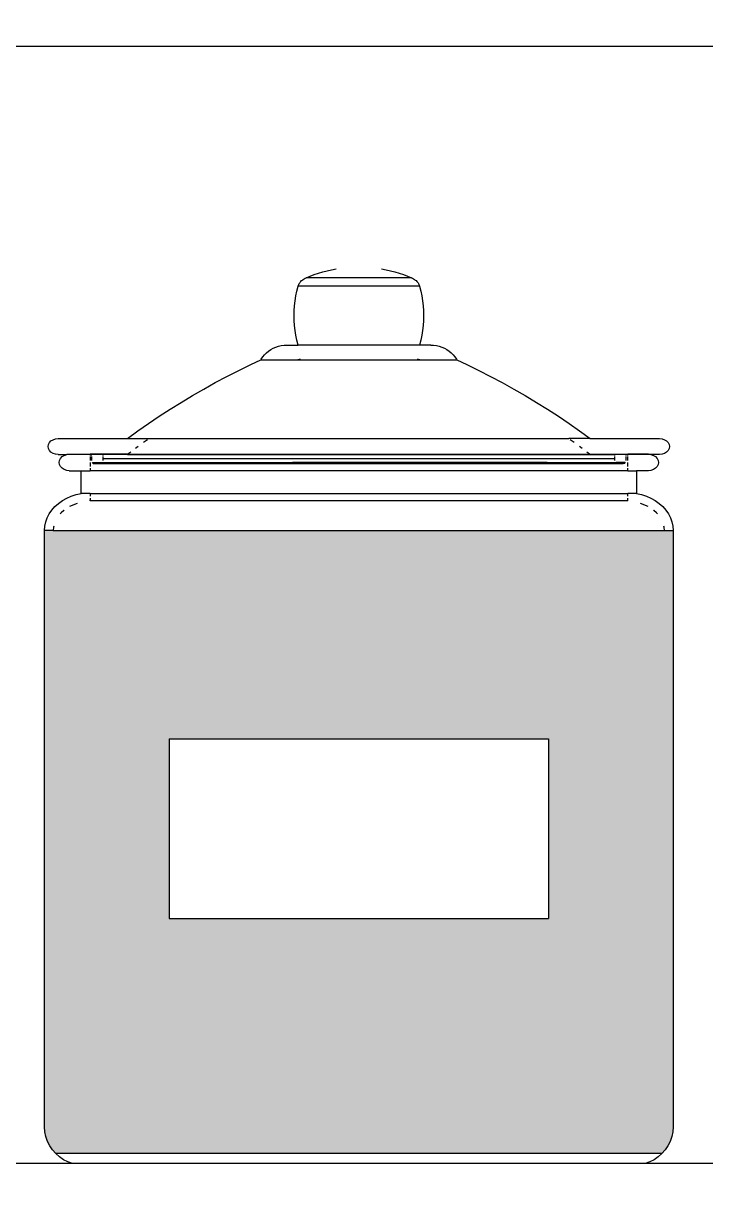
# Model space of a CAD drawing. Header units: millimetres. Extents: x 857 to 2168, y 576 to 1198.
# Drawn here: x 1511.67 to 1518.27, y 816.08 to 827.35 of the extents above; entities that cross this region are included whole.
import ezdxf

# ---------------------------------------------------------------- set-up
doc = ezdxf.new("R2010")
doc.units = ezdxf.units.MM
doc.layers.add('WAL', color=7, linetype='Continuous', lineweight=30)

msp = doc.modelspace()

# ---------------------------------------------------------------- hatches: boundary and pattern name
at = {"lineweight": -2, "true_color": 0xfac7ad}
h = msp.add_hatch(color=31, dxfattribs=at)
h.dxf.hatch_style = 1
h.paths.add_polyline_path([(1502.977, 833.707), (1502.893, 833.707), (1496.981, 833.707), (1496.896, 833.707), (1496.896, 827.935), (1496.899, 827.887), (1496.908, 827.84), (1496.924, 827.795), (1496.945, 827.752), (1496.972, 827.712), (1497.003, 827.676), (1497.039, 827.645), (1497.079, 827.618), (1497.122, 827.597), (1497.134, 827.593), (1502.74, 827.593), (1502.752, 827.597), (1502.794, 827.618), (1502.834, 827.645), (1502.87, 827.676), (1502.902, 827.712), (1502.928, 827.752), (1502.95, 827.795), (1502.965, 827.84), (1502.974, 827.887), (1502.977, 827.935)])
h.paths.add_polyline_path([(1501.772, 829.952), (1498.101, 829.952), (1498.101, 831.69), (1501.772, 831.69)], flags=16)
h.paths.add_polyline_path([(1509.928, 833.707), (1509.843, 833.707), (1503.931, 833.707), (1503.846, 833.707), (1503.846, 827.935), (1503.849, 827.887), (1503.859, 827.84), (1503.874, 827.795), (1503.895, 827.752), (1503.922, 827.712), (1503.953, 827.676), (1503.989, 827.645), (1504.029, 827.618), (1504.072, 827.597), (1504.084, 827.593), (1509.69, 827.593), (1509.702, 827.597), (1509.745, 827.618), (1509.784, 827.645), (1509.82, 827.676), (1509.852, 827.712), (1509.879, 827.752), (1509.9, 827.795), (1509.915, 827.84), (1509.924, 827.887), (1509.928, 827.935)])
h.paths.add_polyline_path([(1505.052, 829.952), (1505.052, 831.69), (1508.722, 831.69), (1508.722, 829.952)], flags=16)
h.paths.add_polyline_path([(1516.687, 827.795), (1516.702, 827.84), (1516.712, 827.887), (1516.715, 827.935), (1516.715, 832.187), (1510.634, 832.187), (1510.634, 827.935), (1510.637, 827.887), (1510.646, 827.84), (1510.661, 827.795), (1510.683, 827.752), (1510.709, 827.712), (1510.741, 827.676), (1510.777, 827.645), (1510.816, 827.618), (1510.859, 827.597), (1510.871, 827.593), (1516.477, 827.593), (1516.489, 827.597), (1516.532, 827.618), (1516.572, 827.645), (1516.608, 827.676), (1516.639, 827.712), (1516.666, 827.752)])
h.paths.add_polyline_path([(1511.839, 829.192), (1511.839, 830.93), (1515.509, 830.93), (1515.509, 829.192)], flags=16)
h.paths.add_polyline_path([(1523.665, 832.187), (1517.584, 832.187), (1517.584, 827.935), (1517.587, 827.887), (1517.596, 827.84), (1517.612, 827.795), (1517.633, 827.752), (1517.659, 827.712), (1517.691, 827.676), (1517.727, 827.645), (1517.767, 827.618), (1517.81, 827.597), (1517.822, 827.593), (1523.427, 827.593), (1523.439, 827.597), (1523.482, 827.618), (1523.522, 827.645), (1523.558, 827.676), (1523.59, 827.712), (1523.616, 827.752), (1523.637, 827.795), (1523.653, 827.84), (1523.662, 827.887), (1523.665, 827.935)])
h.paths.add_polyline_path([(1518.789, 829.192), (1518.789, 830.93), (1522.46, 830.93), (1522.46, 829.192)], flags=16)
h.paths.add_polyline_path([(1504.216, 820.919), (1498.134, 820.919), (1498.134, 816.667), (1498.137, 816.619), (1498.147, 816.573), (1498.162, 816.527), (1498.183, 816.484), (1498.21, 816.444), (1498.241, 816.409), (1504.108, 816.409), (1504.14, 816.444), (1504.167, 816.484), (1504.188, 816.527), (1504.203, 816.573), (1504.212, 816.619), (1504.216, 816.667)])
h.paths.add_polyline_path([(1503.01, 817.924), (1499.34, 817.924), (1499.34, 819.662), (1503.01, 819.662)], flags=16)
h.paths.add_polyline_path([(1524.903, 822.439), (1524.819, 822.439), (1518.906, 822.439), (1518.822, 822.439), (1518.822, 816.667), (1518.825, 816.619), (1518.834, 816.573), (1518.85, 816.527), (1518.871, 816.484), (1518.897, 816.444), (1518.929, 816.409), (1524.796, 816.409), (1524.828, 816.444), (1524.854, 816.484), (1524.875, 816.527), (1524.891, 816.573), (1524.9, 816.619), (1524.903, 816.667)])
h.paths.add_polyline_path([(1523.698, 820.422), (1523.698, 818.684), (1520.027, 818.684), (1520.027, 820.422)], flags=16)
h.paths.add_polyline_path([(1511.166, 820.919), (1505.084, 820.919), (1505.084, 816.667), (1505.087, 816.619), (1505.097, 816.573), (1505.112, 816.527), (1505.133, 816.484), (1505.16, 816.444), (1505.192, 816.409), (1511.059, 816.409), (1511.09, 816.444), (1511.117, 816.484), (1511.138, 816.527), (1511.153, 816.573), (1511.163, 816.619), (1511.166, 816.667)])
h.paths.add_polyline_path([(1506.29, 817.924), (1506.29, 819.662), (1509.96, 819.662), (1509.96, 817.924)], flags=16)
h.paths.add_polyline_path([(1517.953, 822.439), (1517.869, 822.439), (1511.956, 822.439), (1511.872, 822.439), (1511.872, 816.667), (1511.875, 816.619), (1511.884, 816.573), (1511.9, 816.527), (1511.921, 816.484), (1511.947, 816.444), (1511.979, 816.409), (1517.846, 816.409), (1517.878, 816.444), (1517.904, 816.484), (1517.925, 816.527), (1517.941, 816.573), (1517.95, 816.619), (1517.953, 816.667)])
h.paths.add_polyline_path([(1513.077, 818.684), (1513.077, 820.422), (1516.748, 820.422), (1516.748, 818.684)], flags=16)
h.paths.add_polyline_path([(1502.654, 811.183), (1502.57, 811.183), (1496.658, 811.183), (1496.573, 811.183), (1496.573, 805.411), (1496.576, 805.363), (1496.585, 805.316), (1496.601, 805.271), (1496.622, 805.228), (1496.649, 805.188), (1496.68, 805.152), (1496.716, 805.12), (1496.756, 805.094), (1496.799, 805.073), (1496.844, 805.057), (1496.891, 805.048), (1496.939, 805.045), (1497.304, 805.045), (1501.923, 805.045), (1502.289, 805.045), (1502.336, 805.048), (1502.383, 805.057), (1502.429, 805.073), (1502.472, 805.094), (1502.511, 805.12), (1502.547, 805.152), (1502.579, 805.188), (1502.605, 805.228), (1502.627, 805.271), (1502.642, 805.316), (1502.651, 805.363), (1502.654, 805.411)])
h.paths.add_polyline_path([(1497.779, 807.428), (1497.779, 809.165), (1501.449, 809.165), (1501.449, 807.428)], flags=16)
h.paths.add_polyline_path([(1509.605, 811.183), (1509.52, 811.183), (1503.608, 811.183), (1503.523, 811.183), (1503.523, 805.411), (1503.526, 805.363), (1503.536, 805.316), (1503.551, 805.271), (1503.572, 805.228), (1503.599, 805.188), (1503.63, 805.152), (1503.666, 805.12), (1503.706, 805.094), (1503.749, 805.073), (1503.794, 805.057), (1503.841, 805.048), (1503.889, 805.045), (1504.254, 805.045), (1508.874, 805.045), (1509.239, 805.045), (1509.287, 805.048), (1509.334, 805.057), (1509.379, 805.073), (1509.422, 805.094), (1509.462, 805.12), (1509.498, 805.152), (1509.529, 805.188), (1509.556, 805.228), (1509.577, 805.271), (1509.592, 805.316), (1509.602, 805.363), (1509.605, 805.411)])
h.paths.add_polyline_path([(1504.729, 807.428), (1504.729, 809.165), (1508.399, 809.165), (1508.399, 807.428)], flags=16)
h.paths.add_polyline_path([(1516.392, 809.662), (1510.311, 809.662), (1510.311, 805.411), (1510.314, 805.363), (1510.323, 805.316), (1510.338, 805.271), (1510.36, 805.228), (1510.386, 805.188), (1510.418, 805.152), (1510.454, 805.12), (1510.493, 805.094), (1510.536, 805.073), (1510.582, 805.057), (1510.629, 805.048), (1510.676, 805.045), (1511.042, 805.045), (1515.661, 805.045), (1516.026, 805.045), (1516.074, 805.048), (1516.121, 805.057), (1516.166, 805.073), (1516.209, 805.094), (1516.249, 805.12), (1516.285, 805.152), (1516.316, 805.188), (1516.343, 805.228), (1516.364, 805.271), (1516.38, 805.316), (1516.389, 805.363), (1516.392, 805.411)])
h.paths.add_polyline_path([(1511.516, 806.668), (1511.516, 808.405), (1515.187, 808.405), (1515.187, 806.668)], flags=16)
h.paths.add_polyline_path([(1523.293, 805.228), (1523.314, 805.271), (1523.33, 805.316), (1523.339, 805.363), (1523.342, 805.411), (1523.342, 809.662), (1517.261, 809.662), (1517.261, 805.411), (1517.264, 805.363), (1517.273, 805.316), (1517.289, 805.271), (1517.31, 805.228), (1517.336, 805.188), (1517.368, 805.152), (1517.404, 805.12), (1517.444, 805.094), (1517.487, 805.073), (1517.532, 805.057), (1517.579, 805.048), (1517.627, 805.045), (1517.992, 805.045), (1522.611, 805.045), (1522.976, 805.045), (1523.024, 805.048), (1523.071, 805.057), (1523.116, 805.073), (1523.159, 805.094), (1523.199, 805.12), (1523.235, 805.152), (1523.267, 805.188)])
h.paths.add_polyline_path([(1518.466, 806.668), (1518.466, 808.405), (1522.137, 808.405), (1522.137, 806.668)], flags=16)
h.paths.add_polyline_path([(1502.685, 798.37), (1496.604, 798.37), (1496.604, 794.118), (1496.607, 794.071), (1496.616, 794.024), (1496.631, 793.978), (1496.653, 793.935), (1496.679, 793.896), (1496.711, 793.86), (1502.578, 793.86), (1502.609, 793.896), (1502.636, 793.935), (1502.657, 793.978), (1502.672, 794.024), (1502.682, 794.071), (1502.685, 794.118)])
h.paths.add_polyline_path([(1497.809, 795.375), (1497.809, 797.113), (1501.479, 797.113), (1501.479, 795.375)], flags=16)
h.paths.add_polyline_path([(1509.635, 798.37), (1503.554, 798.37), (1503.554, 794.118), (1503.557, 794.071), (1503.566, 794.024), (1503.582, 793.978), (1503.603, 793.935), (1503.629, 793.896), (1503.661, 793.86), (1509.528, 793.86), (1509.56, 793.896), (1509.586, 793.935), (1509.607, 793.978), (1509.623, 794.024), (1509.632, 794.071), (1509.635, 794.118)])
h.paths.add_polyline_path([(1504.759, 795.375), (1504.759, 797.113), (1508.43, 797.113), (1508.43, 795.375)], flags=16)
h.paths.add_polyline_path([(1516.422, 799.89), (1516.338, 799.89), (1510.426, 799.89), (1510.341, 799.89), (1510.341, 794.118), (1510.344, 794.071), (1510.354, 794.024), (1510.369, 793.978), (1510.39, 793.935), (1510.417, 793.896), (1510.448, 793.86), (1516.315, 793.86), (1516.347, 793.896), (1516.373, 793.935), (1516.395, 793.978), (1516.41, 794.024), (1516.419, 794.071), (1516.422, 794.118)])
h.paths.add_polyline_path([(1511.547, 796.136), (1511.547, 797.873), (1515.217, 797.873), (1515.217, 796.136)], flags=16)
h.paths.add_polyline_path([(1523.373, 799.89), (1523.288, 799.89), (1517.376, 799.89), (1517.291, 799.89), (1517.291, 794.118), (1517.294, 794.071), (1517.304, 794.024), (1517.319, 793.978), (1517.34, 793.935), (1517.367, 793.896), (1517.398, 793.86), (1523.266, 793.86), (1523.297, 793.896), (1523.324, 793.935), (1523.345, 793.978), (1523.36, 794.024), (1523.37, 794.071), (1523.373, 794.118)])
h.paths.add_polyline_path([(1522.167, 796.136), (1518.497, 796.136), (1518.497, 797.873), (1522.167, 797.873)], flags=16)
at = {"layer": 'WAL', "lineweight": -2, "true_color": 0xd56c9f}
h = msp.add_hatch(dxfattribs=at)
h.set_pattern_fill('GOST_GROUND', color=233, scale=0.75)
h.set_pattern_definition([(45, (-730.247, 1925.7245), (10.606602, 0), [15]), (45, (-727.997, 1925.7245), (10.606602, 0), [15]), (45, (-725.747, 1925.7245), (10.606602, 0), [15])])
h.paths.add_polyline_path([(1533.814, 870.639), (1490.869, 870.639), (1490.869, 841.222), (1529.406, 841.222, 0.496712), (1529.406, 840.282), (1490.869, 840.282), (1490.869, 838.402), (1529.406, 838.402), (1529.406, 793.756), (1490.869, 793.756), (1490.869, 791.876), (1529.428, 791.876, 0.569305), (1529.428, 790.936), (1490.869, 790.936), (1490.869, 762.34), (1533.814, 762.34), (1533.814, 789.996)])

# ---------------------------------------------------------------- linework, layer by layer
at = {"layer": 'WAL', "lineweight": -2}
for p, q in [((1529.406, 827.123), (1490.869, 827.123)), ((1514.374, 824.868), (1514.383, 824.874)), ((1514.374, 824.868), (1514.383, 824.874)), ((1514.383, 824.874), (1514.392, 824.879)), ((1514.383, 824.874), (1514.392, 824.879)), ((1514.392, 824.879), (1514.402, 824.883)), ((1514.392, 824.879), (1514.402, 824.883)), ((1514.402, 824.883), (1514.441, 824.899)), ((1514.402, 824.883), (1514.441, 824.899)), ((1515.423, 824.883), (1514.402, 824.883)), ((1515.423, 824.883), (1514.402, 824.883)), ((1514.441, 824.899), (1514.481, 824.914)), ((1514.441, 824.899), (1514.481, 824.914)), ((1514.481, 824.914), (1514.522, 824.928)), ((1514.481, 824.914), (1514.522, 824.928)), ((1514.522, 824.928), (1514.564, 824.941)), ((1514.522, 824.928), (1514.564, 824.941)), ((1514.564, 824.941), (1514.606, 824.952)), ((1514.564, 824.941), (1514.606, 824.952)), ((1514.606, 824.952), (1514.649, 824.961)), ((1514.606, 824.952), (1514.649, 824.961)), ((1514.649, 824.961), (1514.692, 824.969)), ((1514.649, 824.961), (1514.692, 824.969)), ((1515.133, 824.969), (1515.176, 824.961)), ((1515.133, 824.969), (1515.176, 824.961)), ((1515.176, 824.961), (1515.219, 824.952)), ((1515.176, 824.961), (1515.219, 824.952)), ((1515.219, 824.952), (1515.261, 824.941)), ((1515.219, 824.952), (1515.261, 824.941)), ((1515.261, 824.941), (1515.303, 824.928)), ((1515.261, 824.941), (1515.303, 824.928)), ((1515.303, 824.928), (1515.344, 824.914)), ((1515.303, 824.928), (1515.344, 824.914)), ((1515.344, 824.914), (1515.384, 824.899)), ((1515.344, 824.914), (1515.384, 824.899)), ((1515.384, 824.899), (1515.423, 824.883)), ((1515.384, 824.899), (1515.423, 824.883)), ((1515.423, 824.883), (1515.433, 824.879)), ((1515.423, 824.883), (1515.433, 824.879)), ((1515.433, 824.879), (1515.442, 824.874)), ((1515.433, 824.879), (1515.442, 824.874)), ((1515.442, 824.874), (1515.45, 824.868)), ((1515.442, 824.874), (1515.45, 824.868)), ((1514.313, 824.755), (1514.325, 824.802)), ((1514.313, 824.755), (1514.325, 824.802)), ((1514.325, 824.802), (1514.327, 824.811)), ((1514.325, 824.802), (1514.327, 824.811)), ((1515.5, 824.802), (1514.325, 824.802)), ((1515.5, 824.802), (1514.325, 824.802)), ((1514.327, 824.811), (1514.331, 824.819)), ((1514.327, 824.811), (1514.331, 824.819)), ((1514.331, 824.819), (1514.335, 824.827)), ((1514.331, 824.819), (1514.335, 824.827)), ((1514.335, 824.827), (1514.34, 824.835)), ((1514.335, 824.827), (1514.34, 824.835)), ((1514.34, 824.835), (1514.346, 824.842)), ((1514.34, 824.835), (1514.346, 824.842)), ((1514.346, 824.842), (1514.352, 824.849)), ((1514.346, 824.842), (1514.352, 824.849)), ((1514.352, 824.849), (1514.359, 824.856)), ((1514.352, 824.849), (1514.359, 824.856)), ((1514.359, 824.856), (1514.366, 824.862)), ((1514.359, 824.856), (1514.366, 824.862)), ((1514.366, 824.862), (1514.374, 824.868)), ((1514.366, 824.862), (1514.374, 824.868)), ((1515.45, 824.868), (1515.458, 824.862)), ((1515.45, 824.868), (1515.458, 824.862)), ((1515.458, 824.862), (1515.466, 824.856)), ((1515.458, 824.862), (1515.466, 824.856)), ((1515.466, 824.856), (1515.473, 824.849)), ((1515.466, 824.856), (1515.473, 824.849)), ((1515.473, 824.849), (1515.479, 824.842)), ((1515.473, 824.849), (1515.479, 824.842)), ((1515.479, 824.842), (1515.485, 824.835)), ((1515.479, 824.842), (1515.485, 824.835)), ((1515.485, 824.835), (1515.49, 824.827)), ((1515.485, 824.835), (1515.49, 824.827)), ((1515.49, 824.827), (1515.494, 824.819)), ((1515.49, 824.827), (1515.494, 824.819)), ((1515.494, 824.819), (1515.497, 824.811)), ((1515.494, 824.819), (1515.497, 824.811)), ((1515.497, 824.811), (1515.5, 824.802)), ((1515.497, 824.811), (1515.5, 824.802)), ((1515.5, 824.802), (1515.512, 824.755)), ((1515.5, 824.802), (1515.512, 824.755)), ((1514.29, 824.613), (1514.296, 824.661)), ((1514.29, 824.613), (1514.296, 824.661)), ((1514.296, 824.661), (1514.303, 824.708)), ((1514.296, 824.661), (1514.303, 824.708)), ((1514.303, 824.708), (1514.313, 824.755)), ((1514.303, 824.708), (1514.313, 824.755)), ((1515.512, 824.755), (1515.521, 824.708)), ((1515.512, 824.755), (1515.521, 824.708)), ((1515.521, 824.708), (1515.529, 824.661)), ((1515.521, 824.708), (1515.529, 824.661)), ((1515.529, 824.661), (1515.534, 824.613)), ((1515.529, 824.661), (1515.534, 824.613)), ((1514.286, 824.517), (1514.287, 824.565)), ((1514.286, 824.517), (1514.287, 824.565)), ((1514.287, 824.565), (1514.29, 824.613)), ((1514.287, 824.565), (1514.29, 824.613)), ((1515.534, 824.613), (1515.538, 824.565)), ((1515.534, 824.613), (1515.538, 824.565)), ((1515.538, 824.565), (1515.539, 824.517)), ((1515.538, 824.565), (1515.539, 824.517)), ((1514.287, 824.469), (1514.286, 824.517)), ((1514.287, 824.469), (1514.286, 824.517)), ((1514.29, 824.422), (1514.287, 824.469)), ((1514.29, 824.422), (1514.287, 824.469)), ((1514.296, 824.374), (1514.29, 824.422)), ((1514.296, 824.374), (1514.29, 824.422)), ((1515.534, 824.422), (1515.529, 824.374)), ((1515.534, 824.422), (1515.529, 824.374)), ((1515.538, 824.469), (1515.534, 824.422)), ((1515.538, 824.469), (1515.534, 824.422)), ((1515.539, 824.517), (1515.538, 824.469)), ((1515.539, 824.517), (1515.538, 824.469)), ((1514.303, 824.327), (1514.296, 824.374)), ((1514.303, 824.327), (1514.296, 824.374)), ((1514.313, 824.279), (1514.303, 824.327)), ((1514.313, 824.279), (1514.303, 824.327)), ((1515.521, 824.327), (1515.512, 824.279)), ((1515.521, 824.327), (1515.512, 824.279)), ((1515.529, 824.374), (1515.521, 824.327)), ((1515.529, 824.374), (1515.521, 824.327)), ((1514.061, 824.189), (1514.084, 824.202)), ((1514.061, 824.189), (1514.084, 824.202)), ((1514.084, 824.202), (1514.109, 824.213)), ((1514.084, 824.202), (1514.109, 824.213)), ((1514.109, 824.213), (1514.135, 824.221)), ((1514.109, 824.213), (1514.135, 824.221)), ((1514.135, 824.221), (1514.162, 824.227)), ((1514.135, 824.221), (1514.162, 824.227)), ((1514.162, 824.227), (1514.189, 824.231)), ((1514.162, 824.227), (1514.189, 824.231)), ((1514.189, 824.231), (1514.216, 824.232)), ((1514.189, 824.231), (1514.216, 824.232)), ((1514.216, 824.232), (1514.325, 824.232)), ((1514.216, 824.232), (1514.325, 824.232)), ((1514.325, 824.232), (1514.313, 824.279)), ((1514.325, 824.232), (1514.313, 824.279)), ((1515.5, 824.232), (1514.325, 824.232)), ((1515.5, 824.232), (1514.325, 824.232)), ((1515.512, 824.279), (1515.5, 824.232)), ((1515.512, 824.279), (1515.5, 824.232)), ((1515.609, 824.232), (1515.5, 824.232)), ((1515.609, 824.232), (1515.5, 824.232)), ((1515.609, 824.232), (1515.636, 824.231)), ((1515.609, 824.232), (1515.636, 824.231)), ((1515.636, 824.231), (1515.663, 824.227)), ((1515.636, 824.231), (1515.663, 824.227)), ((1515.663, 824.227), (1515.69, 824.221)), ((1515.663, 824.227), (1515.69, 824.221)), ((1515.69, 824.221), (1515.716, 824.213)), ((1515.69, 824.221), (1515.716, 824.213)), ((1515.716, 824.213), (1515.74, 824.202)), ((1515.716, 824.213), (1515.74, 824.202)), ((1515.74, 824.202), (1515.764, 824.189)), ((1515.74, 824.202), (1515.764, 824.189)), ((1513.866, 824.043), (1513.964, 824.089)), ((1513.866, 824.043), (1513.964, 824.089)), ((1513.964, 824.089), (1513.968, 824.096)), ((1513.964, 824.089), (1513.968, 824.096)), ((1513.964, 824.089), (1514.323, 824.089)), ((1513.964, 824.089), (1514.323, 824.089)), ((1513.968, 824.096), (1513.983, 824.118)), ((1513.968, 824.096), (1513.983, 824.118)), ((1513.983, 824.118), (1513.999, 824.138)), ((1513.983, 824.118), (1513.999, 824.138)), ((1513.999, 824.138), (1514.018, 824.157)), ((1513.999, 824.138), (1514.018, 824.157)), ((1514.018, 824.157), (1514.039, 824.174)), ((1514.018, 824.157), (1514.039, 824.174)), ((1514.039, 824.174), (1514.061, 824.189)), ((1514.039, 824.174), (1514.061, 824.189)), ((1514.344, 824.096), (1514.323, 824.089)), ((1514.344, 824.096), (1514.323, 824.089)), ((1514.323, 824.089), (1515.502, 824.089)), ((1514.323, 824.089), (1515.502, 824.089)), ((1515.502, 824.089), (1515.481, 824.096)), ((1515.502, 824.089), (1515.481, 824.096)), ((1515.502, 824.089), (1515.861, 824.089)), ((1515.502, 824.089), (1515.861, 824.089)), ((1515.764, 824.189), (1515.786, 824.174)), ((1515.764, 824.189), (1515.786, 824.174)), ((1515.786, 824.174), (1515.807, 824.157)), ((1515.786, 824.174), (1515.807, 824.157)), ((1515.807, 824.157), (1515.825, 824.138)), ((1515.807, 824.157), (1515.825, 824.138)), ((1515.825, 824.138), (1515.842, 824.118)), ((1515.825, 824.138), (1515.842, 824.118)), ((1515.842, 824.118), (1515.857, 824.096)), ((1515.842, 824.118), (1515.857, 824.096)), ((1515.857, 824.096), (1515.861, 824.089)), ((1515.857, 824.096), (1515.861, 824.089)), ((1515.861, 824.089), (1515.959, 824.043)), ((1515.861, 824.089), (1515.959, 824.043)), ((1513.636, 823.929), (1513.75, 823.987)), ((1513.636, 823.929), (1513.75, 823.987)), ((1513.75, 823.987), (1513.866, 824.043)), ((1513.75, 823.987), (1513.866, 824.043)), ((1515.959, 824.043), (1516.074, 823.987)), ((1515.959, 824.043), (1516.074, 823.987)), ((1516.074, 823.987), (1516.188, 823.929)), ((1516.074, 823.987), (1516.188, 823.929)), ((1513.412, 823.807), (1513.523, 823.869)), ((1513.412, 823.807), (1513.523, 823.869)), ((1513.523, 823.869), (1513.636, 823.929)), ((1513.523, 823.869), (1513.636, 823.929)), ((1516.188, 823.929), (1516.301, 823.869)), ((1516.188, 823.929), (1516.301, 823.869)), ((1516.301, 823.869), (1516.413, 823.807)), ((1516.301, 823.869), (1516.413, 823.807)), ((1513.194, 823.678), (1513.302, 823.744)), ((1513.194, 823.678), (1513.302, 823.744)), ((1513.302, 823.744), (1513.412, 823.807)), ((1513.302, 823.744), (1513.412, 823.807)), ((1516.413, 823.807), (1516.523, 823.744)), ((1516.413, 823.807), (1516.523, 823.744)), ((1516.523, 823.744), (1516.631, 823.678)), ((1516.523, 823.744), (1516.631, 823.678)), ((1513.087, 823.611), (1513.194, 823.678)), ((1513.087, 823.611), (1513.194, 823.678)), ((1516.631, 823.678), (1516.738, 823.611)), ((1516.631, 823.678), (1516.738, 823.611)), ((1512.878, 823.473), (1512.981, 823.543)), ((1512.878, 823.473), (1512.981, 823.543)), ((1512.981, 823.543), (1513.087, 823.611)), ((1512.981, 823.543), (1513.087, 823.611)), ((1516.738, 823.611), (1516.844, 823.543)), ((1516.738, 823.611), (1516.844, 823.543)), ((1516.844, 823.543), (1516.947, 823.473)), ((1516.844, 823.543), (1516.947, 823.473)), ((1512.775, 823.401), (1512.878, 823.473)), ((1512.775, 823.401), (1512.878, 823.473)), ((1516.947, 823.473), (1517.049, 823.401)), ((1516.947, 823.473), (1517.049, 823.401)), ((1511.918, 823.289), (1511.933, 823.305)), ((1511.918, 823.289), (1511.933, 823.305)), ((1511.933, 823.305), (1511.954, 823.317)), ((1511.933, 823.305), (1511.954, 823.317)), ((1511.954, 823.317), (1511.977, 823.325)), ((1511.954, 823.317), (1511.977, 823.325)), ((1511.977, 823.325), (1512.002, 823.327)), ((1511.977, 823.325), (1512.002, 823.327)), ((1512.002, 823.327), (1512.675, 823.327)), ((1512.002, 823.327), (1512.675, 823.327)), ((1512.675, 823.327), (1512.775, 823.401)), ((1512.675, 823.327), (1512.775, 823.401)), ((1512.675, 823.327), (1512.881, 823.327)), ((1512.675, 823.327), (1512.881, 823.327)), ((1512.867, 823.317), (1512.828, 823.289)), ((1512.867, 823.317), (1512.828, 823.289)), ((1512.881, 823.327), (1512.878, 823.325)), ((1512.881, 823.327), (1512.878, 823.325)), ((1512.881, 823.327), (1516.943, 823.327)), ((1512.881, 823.327), (1516.943, 823.327)), ((1516.947, 823.325), (1516.943, 823.327)), ((1517.15, 823.327), (1516.943, 823.327)), ((1516.947, 823.325), (1516.943, 823.327)), ((1517.15, 823.327), (1516.943, 823.327)), ((1516.997, 823.289), (1516.958, 823.317)), ((1516.997, 823.289), (1516.958, 823.317)), ((1517.049, 823.401), (1517.15, 823.327)), ((1517.049, 823.401), (1517.15, 823.327)), ((1517.15, 823.327), (1517.823, 823.327)), ((1517.15, 823.327), (1517.823, 823.327)), ((1517.823, 823.327), (1517.848, 823.325)), ((1517.823, 823.327), (1517.848, 823.325)), ((1517.848, 823.325), (1517.871, 823.317)), ((1517.848, 823.325), (1517.871, 823.317)), ((1517.871, 823.317), (1517.891, 823.305)), ((1517.871, 823.317), (1517.891, 823.305)), ((1517.891, 823.305), (1517.907, 823.289)), ((1517.891, 823.305), (1517.907, 823.289)), ((1511.905, 823.25), (1511.908, 823.27)), ((1511.905, 823.25), (1511.908, 823.27)), ((1511.908, 823.23), (1511.905, 823.25)), ((1511.908, 823.23), (1511.905, 823.25)), ((1511.908, 823.27), (1511.918, 823.289)), ((1511.908, 823.27), (1511.918, 823.289)), ((1511.918, 823.212), (1511.908, 823.23)), ((1511.918, 823.212), (1511.908, 823.23)), ((1511.933, 823.196), (1511.918, 823.212)), ((1511.933, 823.196), (1511.918, 823.212)), ((1511.954, 823.184), (1511.933, 823.196)), ((1511.954, 823.184), (1511.933, 823.196)), ((1511.977, 823.176), (1511.954, 823.184)), ((1511.977, 823.176), (1511.954, 823.184)), ((1512.705, 823.196), (1512.678, 823.176)), ((1512.705, 823.196), (1512.678, 823.176)), ((1512.776, 823.25), (1512.75, 823.23)), ((1512.776, 823.25), (1512.75, 823.23)), ((1517.075, 823.23), (1517.049, 823.25)), ((1517.075, 823.23), (1517.049, 823.25)), ((1517.146, 823.176), (1517.12, 823.196)), ((1517.146, 823.176), (1517.12, 823.196)), ((1517.871, 823.184), (1517.848, 823.176)), ((1517.871, 823.184), (1517.848, 823.176)), ((1517.891, 823.196), (1517.871, 823.184)), ((1517.891, 823.196), (1517.871, 823.184)), ((1517.907, 823.212), (1517.891, 823.196)), ((1517.907, 823.212), (1517.891, 823.196)), ((1517.907, 823.289), (1517.917, 823.27)), ((1517.907, 823.289), (1517.917, 823.27)), ((1517.917, 823.23), (1517.907, 823.212)), ((1517.917, 823.23), (1517.907, 823.212)), ((1517.917, 823.27), (1517.92, 823.25)), ((1517.917, 823.27), (1517.92, 823.25)), ((1517.92, 823.25), (1517.917, 823.23)), ((1517.92, 823.25), (1517.917, 823.23)), ((1512.002, 823.173), (1511.977, 823.176)), ((1512.002, 823.173), (1511.977, 823.176)), ((1512.002, 823.173), (1512.086, 823.173)), ((1512.002, 823.173), (1512.086, 823.173)), ((1512.014, 823.097), (1512.017, 823.117)), ((1512.014, 823.097), (1512.017, 823.117)), ((1512.017, 823.076), (1512.014, 823.097)), ((1512.017, 823.076), (1512.014, 823.097)), ((1512.017, 823.117), (1512.027, 823.136)), ((1512.017, 823.117), (1512.027, 823.136)), ((1512.027, 823.057), (1512.017, 823.076)), ((1512.027, 823.057), (1512.017, 823.076)), ((1512.027, 823.136), (1512.042, 823.153)), ((1512.027, 823.136), (1512.042, 823.153)), ((1512.042, 823.153), (1512.062, 823.165)), ((1512.042, 823.153), (1512.062, 823.165)), ((1512.062, 823.165), (1512.086, 823.173)), ((1512.062, 823.165), (1512.086, 823.173)), ((1512.086, 823.173), (1512.087, 823.173)), ((1512.086, 823.173), (1512.087, 823.173)), ((1512.087, 823.173), (1512.111, 823.176)), ((1512.087, 823.173), (1512.111, 823.176)), ((1512.311, 823.173), (1512.087, 823.173)), ((1512.311, 823.173), (1512.087, 823.173)), ((1512.111, 823.176), (1512.311, 823.176)), ((1512.111, 823.176), (1512.311, 823.176)), ((1512.311, 823.176), (1512.311, 823.173)), ((1512.678, 823.176), (1512.311, 823.176)), ((1512.311, 823.176), (1512.311, 823.173)), ((1512.678, 823.176), (1512.311, 823.176)), ((1512.311, 823.173), (1512.311, 823.165)), ((1512.311, 823.173), (1512.327, 823.173)), ((1512.311, 823.173), (1512.311, 823.165)), ((1512.311, 823.173), (1512.327, 823.173)), ((1512.311, 823.153), (1512.311, 823.117)), ((1512.311, 823.153), (1512.311, 823.117)), ((1512.311, 823.097), (1512.311, 823.057)), ((1512.311, 823.097), (1512.311, 823.057)), ((1512.327, 823.165), (1512.327, 823.173)), ((1512.436, 823.173), (1512.327, 823.173)), ((1512.327, 823.165), (1512.327, 823.173)), ((1512.436, 823.173), (1512.327, 823.173)), ((1512.328, 823.117), (1512.328, 823.153)), ((1512.328, 823.117), (1512.328, 823.153)), ((1512.335, 823.095), (1512.335, 823.097)), ((1512.335, 823.095), (1512.335, 823.097)), ((1512.338, 823.091), (1512.335, 823.095)), ((1512.335, 823.095), (1512.423, 823.095)), ((1512.338, 823.091), (1512.335, 823.095)), ((1512.335, 823.095), (1512.423, 823.095)), ((1512.338, 823.091), (1512.425, 823.092)), ((1512.338, 823.091), (1512.425, 823.092)), ((1512.341, 823.088), (1512.338, 823.091)), ((1512.341, 823.088), (1512.338, 823.091)), ((1512.355, 823.082), (1512.341, 823.088)), ((1512.341, 823.088), (1512.422, 823.088)), ((1512.355, 823.082), (1512.341, 823.088)), ((1512.341, 823.088), (1512.422, 823.088)), ((1512.415, 823.084), (1512.355, 823.082)), ((1512.415, 823.084), (1512.355, 823.082)), ((1517.47, 823.082), (1512.355, 823.082)), ((1517.47, 823.082), (1512.355, 823.082)), ((1512.418, 823.086), (1512.415, 823.084)), ((1512.418, 823.086), (1512.415, 823.084)), ((1517.41, 823.084), (1512.415, 823.084)), ((1517.41, 823.084), (1512.415, 823.084)), ((1512.422, 823.088), (1512.418, 823.086)), ((1512.422, 823.088), (1512.418, 823.086)), ((1517.406, 823.086), (1512.418, 823.086)), ((1517.406, 823.086), (1512.418, 823.086)), ((1512.425, 823.092), (1512.422, 823.088)), ((1512.425, 823.092), (1512.422, 823.088)), ((1512.422, 823.088), (1512.429, 823.088)), ((1512.422, 823.088), (1512.429, 823.088)), ((1512.423, 823.095), (1512.428, 823.096)), ((1512.423, 823.095), (1512.428, 823.096)), ((1512.428, 823.096), (1512.425, 823.092)), ((1512.428, 823.096), (1512.425, 823.092)), ((1512.425, 823.092), (1512.426, 823.091)), ((1512.425, 823.092), (1512.426, 823.091)), ((1512.426, 823.091), (1512.51, 823.092)), ((1512.426, 823.091), (1512.51, 823.092)), ((1512.428, 823.096), (1512.512, 823.096)), ((1512.428, 823.096), (1512.512, 823.096)), ((1512.429, 823.088), (1512.507, 823.088)), ((1512.429, 823.088), (1512.507, 823.088)), ((1512.436, 823.13), (1512.434, 823.117)), ((1512.436, 823.13), (1512.434, 823.117)), ((1512.436, 823.173), (1512.436, 823.165)), ((1512.675, 823.173), (1512.436, 823.173)), ((1512.436, 823.173), (1512.436, 823.165)), ((1512.675, 823.173), (1512.436, 823.173)), ((1512.436, 823.153), (1512.436, 823.13)), ((1512.436, 823.153), (1512.436, 823.13)), ((1517.389, 823.13), (1512.436, 823.13)), ((1517.389, 823.13), (1512.436, 823.13)), ((1512.507, 823.088), (1512.685, 823.088)), ((1512.507, 823.088), (1512.685, 823.088)), ((1512.51, 823.092), (1512.683, 823.091)), ((1512.51, 823.092), (1512.683, 823.091)), ((1512.512, 823.096), (1512.681, 823.095)), ((1512.512, 823.096), (1512.681, 823.095)), ((1512.678, 823.176), (1512.675, 823.173)), ((1512.678, 823.176), (1512.675, 823.173)), ((1512.675, 823.173), (1517.15, 823.173)), ((1512.675, 823.173), (1517.15, 823.173)), ((1512.678, 823.176), (1517.146, 823.176)), ((1512.678, 823.176), (1517.146, 823.176)), ((1512.681, 823.095), (1512.76, 823.096)), ((1512.681, 823.095), (1512.76, 823.096)), ((1512.683, 823.091), (1512.758, 823.092)), ((1512.683, 823.091), (1512.758, 823.092)), ((1512.685, 823.088), (1512.755, 823.088)), ((1512.685, 823.088), (1512.755, 823.088)), ((1512.755, 823.088), (1513.094, 823.088)), ((1512.755, 823.088), (1513.094, 823.088)), ((1512.758, 823.092), (1513.092, 823.091)), ((1512.758, 823.092), (1513.092, 823.091)), ((1512.76, 823.096), (1513.09, 823.095)), ((1512.76, 823.096), (1513.09, 823.095)), ((1513.09, 823.095), (1513.155, 823.096)), ((1513.09, 823.095), (1513.155, 823.096)), ((1513.092, 823.091), (1513.153, 823.092)), ((1513.092, 823.091), (1513.153, 823.092)), ((1513.094, 823.088), (1513.151, 823.088)), ((1513.094, 823.088), (1513.151, 823.088)), ((1513.151, 823.088), (1513.627, 823.088)), ((1513.151, 823.088), (1513.627, 823.088)), ((1513.153, 823.092), (1513.625, 823.091)), ((1513.153, 823.092), (1513.625, 823.091)), ((1513.155, 823.096), (1513.624, 823.095)), ((1513.155, 823.096), (1513.624, 823.095)), ((1513.624, 823.095), (1513.67, 823.096)), ((1513.624, 823.095), (1513.67, 823.096)), ((1513.625, 823.091), (1513.669, 823.092)), ((1513.625, 823.091), (1513.669, 823.092)), ((1513.627, 823.088), (1513.667, 823.088)), ((1513.627, 823.088), (1513.667, 823.088)), ((1513.667, 823.088), (1514.247, 823.088)), ((1513.667, 823.088), (1514.247, 823.088)), ((1513.669, 823.092), (1514.246, 823.091)), ((1513.669, 823.092), (1514.246, 823.091)), ((1513.67, 823.096), (1514.245, 823.095)), ((1513.67, 823.096), (1514.245, 823.095)), ((1514.245, 823.095), (1514.269, 823.096)), ((1514.245, 823.095), (1514.269, 823.096)), ((1514.246, 823.091), (1514.269, 823.092)), ((1514.246, 823.091), (1514.269, 823.092)), ((1514.247, 823.088), (1514.268, 823.088)), ((1514.247, 823.088), (1514.268, 823.088)), ((1515.557, 823.088), (1514.268, 823.088)), ((1515.557, 823.088), (1514.268, 823.088)), ((1515.556, 823.096), (1514.269, 823.096)), ((1515.556, 823.096), (1514.269, 823.096)), ((1515.556, 823.092), (1514.269, 823.092)), ((1515.556, 823.092), (1514.269, 823.092)), ((1515.579, 823.095), (1515.556, 823.096)), ((1515.579, 823.095), (1515.556, 823.096)), ((1515.579, 823.091), (1515.556, 823.092)), ((1515.579, 823.091), (1515.556, 823.092)), ((1515.578, 823.088), (1515.557, 823.088)), ((1515.578, 823.088), (1515.557, 823.088)), ((1516.158, 823.088), (1515.578, 823.088)), ((1516.158, 823.088), (1515.578, 823.088)), ((1516.155, 823.096), (1515.579, 823.095)), ((1516.155, 823.096), (1515.579, 823.095)), ((1516.156, 823.092), (1515.579, 823.091)), ((1516.156, 823.092), (1515.579, 823.091)), ((1516.201, 823.095), (1516.155, 823.096)), ((1516.201, 823.095), (1516.155, 823.096)), ((1516.2, 823.091), (1516.156, 823.092)), ((1516.2, 823.091), (1516.156, 823.092)), ((1516.198, 823.088), (1516.158, 823.088)), ((1516.198, 823.088), (1516.158, 823.088)), ((1516.674, 823.088), (1516.198, 823.088)), ((1516.674, 823.088), (1516.198, 823.088)), ((1516.671, 823.092), (1516.2, 823.091)), ((1516.671, 823.092), (1516.2, 823.091)), ((1516.669, 823.096), (1516.201, 823.095)), ((1516.669, 823.096), (1516.201, 823.095)), ((1516.735, 823.095), (1516.669, 823.096)), ((1516.735, 823.095), (1516.669, 823.096)), ((1516.733, 823.091), (1516.671, 823.092)), ((1516.733, 823.091), (1516.671, 823.092)), ((1516.731, 823.088), (1516.674, 823.088)), ((1516.731, 823.088), (1516.674, 823.088)), ((1516.731, 823.088), (1517.069, 823.088)), ((1516.731, 823.088), (1517.069, 823.088)), ((1516.733, 823.091), (1517.067, 823.092)), ((1516.733, 823.091), (1517.067, 823.092)), ((1516.735, 823.095), (1517.064, 823.096)), ((1516.735, 823.095), (1517.064, 823.096)), ((1517.064, 823.096), (1517.144, 823.095)), ((1517.064, 823.096), (1517.144, 823.095)), ((1517.067, 823.092), (1517.142, 823.091)), ((1517.067, 823.092), (1517.142, 823.091)), ((1517.069, 823.088), (1517.139, 823.088)), ((1517.069, 823.088), (1517.139, 823.088)), ((1517.139, 823.088), (1517.318, 823.088)), ((1517.139, 823.088), (1517.318, 823.088)), ((1517.142, 823.091), (1517.315, 823.092)), ((1517.142, 823.091), (1517.315, 823.092)), ((1517.144, 823.095), (1517.313, 823.096)), ((1517.144, 823.095), (1517.313, 823.096)), ((1517.15, 823.173), (1517.146, 823.176)), ((1517.146, 823.176), (1517.514, 823.176)), ((1517.15, 823.173), (1517.146, 823.176)), ((1517.146, 823.176), (1517.514, 823.176)), ((1517.15, 823.176), (1517.514, 823.176)), ((1517.15, 823.176), (1517.514, 823.176)), ((1517.15, 823.173), (1517.389, 823.173)), ((1517.15, 823.173), (1517.389, 823.173)), ((1517.313, 823.096), (1517.397, 823.096)), ((1517.313, 823.096), (1517.397, 823.096)), ((1517.315, 823.092), (1517.399, 823.091)), ((1517.315, 823.092), (1517.399, 823.091)), ((1517.318, 823.088), (1517.396, 823.088)), ((1517.318, 823.088), (1517.396, 823.088)), ((1517.389, 823.165), (1517.389, 823.173)), ((1517.497, 823.173), (1517.389, 823.173)), ((1517.389, 823.165), (1517.389, 823.173)), ((1517.497, 823.173), (1517.389, 823.173)), ((1517.389, 823.13), (1517.389, 823.153)), ((1517.389, 823.13), (1517.389, 823.153)), ((1517.391, 823.117), (1517.389, 823.13)), ((1517.391, 823.117), (1517.389, 823.13)), ((1517.403, 823.088), (1517.396, 823.088)), ((1517.403, 823.088), (1517.396, 823.088)), ((1517.397, 823.096), (1517.402, 823.095)), ((1517.4, 823.092), (1517.397, 823.096)), ((1517.397, 823.096), (1517.402, 823.095)), ((1517.4, 823.092), (1517.397, 823.096)), ((1517.4, 823.092), (1517.399, 823.091)), ((1517.4, 823.092), (1517.399, 823.091)), ((1517.403, 823.088), (1517.4, 823.092)), ((1517.487, 823.091), (1517.4, 823.092)), ((1517.403, 823.088), (1517.4, 823.092)), ((1517.487, 823.091), (1517.4, 823.092)), ((1517.489, 823.095), (1517.402, 823.095)), ((1517.489, 823.095), (1517.402, 823.095)), ((1517.406, 823.086), (1517.403, 823.088)), ((1517.484, 823.088), (1517.403, 823.088)), ((1517.406, 823.086), (1517.403, 823.088)), ((1517.484, 823.088), (1517.403, 823.088)), ((1517.41, 823.084), (1517.406, 823.086)), ((1517.41, 823.084), (1517.406, 823.086)), ((1517.47, 823.082), (1517.41, 823.084)), ((1517.47, 823.082), (1517.41, 823.084)), ((1517.484, 823.088), (1517.47, 823.082)), ((1517.484, 823.088), (1517.47, 823.082)), ((1517.487, 823.091), (1517.484, 823.088)), ((1517.487, 823.091), (1517.484, 823.088)), ((1517.489, 823.095), (1517.487, 823.091)), ((1517.489, 823.095), (1517.487, 823.091)), ((1517.49, 823.097), (1517.489, 823.095)), ((1517.49, 823.097), (1517.489, 823.095)), ((1517.497, 823.173), (1517.497, 823.165)), ((1517.514, 823.173), (1517.497, 823.173)), ((1517.497, 823.173), (1517.497, 823.165)), ((1517.514, 823.173), (1517.497, 823.173)), ((1517.497, 823.153), (1517.497, 823.117)), ((1517.497, 823.153), (1517.497, 823.117)), ((1517.514, 823.173), (1517.514, 823.176)), ((1517.714, 823.176), (1517.514, 823.176)), ((1517.514, 823.173), (1517.514, 823.176)), ((1517.714, 823.176), (1517.514, 823.176)), ((1517.514, 823.165), (1517.514, 823.173)), ((1517.738, 823.173), (1517.514, 823.173)), ((1517.514, 823.165), (1517.514, 823.173)), ((1517.738, 823.173), (1517.514, 823.173)), ((1517.514, 823.117), (1517.514, 823.153)), ((1517.514, 823.117), (1517.514, 823.153)), ((1517.514, 823.057), (1517.514, 823.097)), ((1517.514, 823.057), (1517.514, 823.097)), ((1517.714, 823.176), (1517.738, 823.173)), ((1517.714, 823.176), (1517.738, 823.173)), ((1517.738, 823.173), (1517.739, 823.173)), ((1517.738, 823.173), (1517.739, 823.173)), ((1517.739, 823.173), (1517.763, 823.165)), ((1517.823, 823.173), (1517.739, 823.173)), ((1517.739, 823.173), (1517.763, 823.165)), ((1517.823, 823.173), (1517.739, 823.173)), ((1517.763, 823.165), (1517.783, 823.153)), ((1517.763, 823.165), (1517.783, 823.153)), ((1517.783, 823.153), (1517.798, 823.136)), ((1517.783, 823.153), (1517.798, 823.136)), ((1517.798, 823.136), (1517.808, 823.117)), ((1517.798, 823.136), (1517.808, 823.117)), ((1517.808, 823.076), (1517.798, 823.057)), ((1517.808, 823.076), (1517.798, 823.057)), ((1517.808, 823.117), (1517.811, 823.097)), ((1517.808, 823.117), (1517.811, 823.097)), ((1517.811, 823.097), (1517.808, 823.076)), ((1517.811, 823.097), (1517.808, 823.076)), ((1517.848, 823.176), (1517.823, 823.173)), ((1517.848, 823.176), (1517.823, 823.173)), ((1512.042, 823.04), (1512.027, 823.057)), ((1512.042, 823.04), (1512.027, 823.057)), ((1512.062, 823.028), (1512.042, 823.04)), ((1512.062, 823.028), (1512.042, 823.04)), ((1512.086, 823.02), (1512.062, 823.028)), ((1512.086, 823.02), (1512.062, 823.028)), ((1512.111, 823.017), (1512.086, 823.02)), ((1512.111, 823.017), (1512.086, 823.02)), ((1512.111, 823.017), (1512.226, 823.017)), ((1512.111, 823.017), (1512.226, 823.017)), ((1512.226, 822.796), (1512.226, 823.017)), ((1512.226, 823.017), (1512.311, 823.017)), ((1512.226, 822.796), (1512.226, 823.017)), ((1512.226, 823.017), (1512.311, 823.017)), ((1512.311, 823.04), (1512.311, 823.017)), ((1512.311, 823.04), (1512.311, 823.017)), ((1517.514, 823.017), (1512.311, 823.017)), ((1517.514, 823.017), (1512.311, 823.017)), ((1517.514, 823.017), (1517.514, 823.04)), ((1517.514, 823.017), (1517.514, 823.04)), ((1517.514, 823.017), (1517.598, 823.017)), ((1517.514, 823.017), (1517.598, 823.017)), ((1517.598, 823.017), (1517.598, 822.796)), ((1517.714, 823.017), (1517.598, 823.017)), ((1517.598, 823.017), (1517.598, 822.796)), ((1517.714, 823.017), (1517.598, 823.017)), ((1517.739, 823.02), (1517.714, 823.017)), ((1517.739, 823.02), (1517.714, 823.017)), ((1517.763, 823.028), (1517.739, 823.02)), ((1517.763, 823.028), (1517.739, 823.02)), ((1517.783, 823.04), (1517.763, 823.028)), ((1517.783, 823.04), (1517.763, 823.028)), ((1517.798, 823.057), (1517.783, 823.04)), ((1517.798, 823.057), (1517.783, 823.04)), ((1512.044, 822.727), (1512.086, 822.75)), ((1512.044, 822.727), (1512.086, 822.75)), ((1512.086, 822.75), (1512.13, 822.77)), ((1512.086, 822.75), (1512.13, 822.77)), ((1512.13, 822.77), (1512.177, 822.785)), ((1512.13, 822.77), (1512.177, 822.785)), ((1512.177, 822.785), (1512.226, 822.796)), ((1512.177, 822.785), (1512.226, 822.796)), ((1512.311, 822.796), (1512.226, 822.796)), ((1512.311, 822.796), (1512.226, 822.796)), ((1512.311, 822.796), (1512.311, 822.77)), ((1512.311, 822.796), (1517.514, 822.796)), ((1512.311, 822.796), (1512.311, 822.77)), ((1512.311, 822.796), (1517.514, 822.796)), ((1512.311, 822.75), (1512.311, 822.728)), ((1512.311, 822.75), (1512.311, 822.728)), ((1517.514, 822.77), (1517.514, 822.796)), ((1517.598, 822.796), (1517.514, 822.796)), ((1517.514, 822.77), (1517.514, 822.796)), ((1517.598, 822.796), (1517.514, 822.796)), ((1517.514, 822.728), (1517.514, 822.75)), ((1517.514, 822.728), (1517.514, 822.75)), ((1517.598, 822.796), (1517.647, 822.785)), ((1517.598, 822.796), (1517.647, 822.785)), ((1517.647, 822.785), (1517.695, 822.77)), ((1517.647, 822.785), (1517.695, 822.77)), ((1517.695, 822.77), (1517.739, 822.75)), ((1517.695, 822.77), (1517.739, 822.75)), ((1517.739, 822.75), (1517.781, 822.727)), ((1517.739, 822.75), (1517.781, 822.727)), ((1511.917, 822.599), (1511.942, 822.635)), ((1511.917, 822.599), (1511.942, 822.635)), ((1511.942, 822.635), (1511.972, 822.669)), ((1511.942, 822.635), (1511.972, 822.669)), ((1511.972, 822.669), (1512.006, 822.699)), ((1511.972, 822.669), (1512.006, 822.699)), ((1512.006, 822.699), (1512.044, 822.727)), ((1512.006, 822.699), (1512.044, 822.727)), ((1512.058, 822.633), (1512.031, 822.609)), ((1512.058, 822.633), (1512.031, 822.609)), ((1512.061, 822.635), (1512.058, 822.633)), ((1512.061, 822.635), (1512.058, 822.633)), ((1512.123, 822.674), (1512.113, 822.669)), ((1512.123, 822.674), (1512.113, 822.669)), ((1512.16, 822.691), (1512.123, 822.674)), ((1512.16, 822.691), (1512.123, 822.674)), ((1512.187, 822.699), (1512.16, 822.691)), ((1512.187, 822.699), (1512.16, 822.691)), ((1512.311, 822.728), (1512.305, 822.727)), ((1512.311, 822.728), (1512.305, 822.727)), ((1512.311, 822.728), (1517.514, 822.728)), ((1512.311, 822.728), (1517.514, 822.728)), ((1517.519, 822.727), (1517.514, 822.728)), ((1517.519, 822.727), (1517.514, 822.728)), ((1517.665, 822.691), (1517.637, 822.699)), ((1517.665, 822.691), (1517.637, 822.699)), ((1517.702, 822.674), (1517.665, 822.691)), ((1517.702, 822.674), (1517.665, 822.691)), ((1517.712, 822.669), (1517.702, 822.674)), ((1517.712, 822.669), (1517.702, 822.674)), ((1517.766, 822.633), (1517.764, 822.635)), ((1517.766, 822.633), (1517.764, 822.635)), ((1517.793, 822.609), (1517.766, 822.633)), ((1517.793, 822.609), (1517.766, 822.633)), ((1517.781, 822.727), (1517.819, 822.699)), ((1517.781, 822.727), (1517.819, 822.699)), ((1517.819, 822.699), (1517.853, 822.669)), ((1517.819, 822.699), (1517.853, 822.669)), ((1517.853, 822.669), (1517.883, 822.635)), ((1517.853, 822.669), (1517.883, 822.635)), ((1517.883, 822.635), (1517.908, 822.599)), ((1517.883, 822.635), (1517.908, 822.599)), ((1511.875, 822.481), (1511.883, 822.521)), ((1511.875, 822.481), (1511.883, 822.521)), ((1511.883, 822.521), (1511.897, 822.561)), ((1511.883, 822.521), (1511.897, 822.561)), ((1511.897, 822.561), (1511.917, 822.599)), ((1511.897, 822.561), (1511.917, 822.599)), ((1512.031, 822.609), (1512.023, 822.599)), ((1512.031, 822.609), (1512.023, 822.599)), ((1517.802, 822.599), (1517.793, 822.609)), ((1517.802, 822.599), (1517.793, 822.609)), ((1517.908, 822.599), (1517.927, 822.561)), ((1517.908, 822.599), (1517.927, 822.561)), ((1517.927, 822.561), (1517.942, 822.521)), ((1517.927, 822.561), (1517.942, 822.521)), ((1517.942, 822.521), (1517.95, 822.481)), ((1517.942, 822.521), (1517.95, 822.481)), ((1511.872, 822.439), (1511.875, 822.481)), ((1511.872, 822.439), (1511.875, 822.481)), ((1511.872, 816.667), (1511.872, 822.439)), ((1511.956, 822.439), (1511.872, 822.439)), ((1511.872, 816.667), (1511.872, 822.439)), ((1511.956, 822.439), (1511.872, 822.439)), ((1511.958, 822.469), (1511.956, 822.439)), ((1511.958, 822.469), (1511.956, 822.439)), ((1511.956, 822.439), (1517.869, 822.439)), ((1511.956, 822.439), (1517.869, 822.439)), ((1511.961, 822.481), (1511.958, 822.469)), ((1511.961, 822.481), (1511.958, 822.469)), ((1517.866, 822.469), (1517.864, 822.481)), ((1517.866, 822.469), (1517.864, 822.481)), ((1517.869, 822.439), (1517.866, 822.469)), ((1517.869, 822.439), (1517.866, 822.469)), ((1517.869, 822.439), (1517.953, 822.439)), ((1517.869, 822.439), (1517.953, 822.439)), ((1517.95, 822.481), (1517.953, 822.439)), ((1517.95, 822.481), (1517.953, 822.439)), ((1517.953, 822.439), (1517.953, 816.667)), ((1517.953, 822.439), (1517.953, 816.667)), ((1513.077, 820.422), (1513.077, 818.684)), ((1513.077, 820.422), (1516.748, 820.422)), ((1513.077, 820.422), (1513.077, 818.684)), ((1513.077, 820.422), (1516.748, 820.422)), ((1516.748, 820.422), (1516.748, 818.684)), ((1516.748, 820.422), (1516.748, 818.684)), ((1513.077, 818.684), (1516.748, 818.684)), ((1513.077, 818.684), (1516.748, 818.684)), ((1511.875, 816.619), (1511.872, 816.667)), ((1511.875, 816.619), (1511.872, 816.667)), ((1517.953, 816.667), (1517.95, 816.619)), ((1517.953, 816.667), (1517.95, 816.619)), ((1511.884, 816.573), (1511.875, 816.619)), ((1511.884, 816.573), (1511.875, 816.619)), ((1511.9, 816.527), (1511.884, 816.573)), ((1511.9, 816.527), (1511.884, 816.573)), ((1517.941, 816.573), (1517.925, 816.527)), ((1517.941, 816.573), (1517.925, 816.527)), ((1517.95, 816.619), (1517.941, 816.573)), ((1517.95, 816.619), (1517.941, 816.573)), ((1511.921, 816.484), (1511.9, 816.527)), ((1511.921, 816.484), (1511.9, 816.527)), ((1511.947, 816.444), (1511.921, 816.484)), ((1511.947, 816.444), (1511.921, 816.484)), ((1511.979, 816.409), (1511.947, 816.444)), ((1511.979, 816.409), (1511.947, 816.444)), ((1517.878, 816.444), (1517.846, 816.409)), ((1517.878, 816.444), (1517.846, 816.409)), ((1517.904, 816.484), (1517.878, 816.444)), ((1517.904, 816.484), (1517.878, 816.444)), ((1517.925, 816.527), (1517.904, 816.484)), ((1517.925, 816.527), (1517.904, 816.484)), ((1529.406, 816.314), (1490.869, 816.314)), ((1512.015, 816.377), (1511.979, 816.409)), ((1512.015, 816.377), (1511.979, 816.409)), ((1517.846, 816.409), (1511.979, 816.409)), ((1512.055, 816.35), (1512.015, 816.377)), ((1512.055, 816.35), (1512.015, 816.377)), ((1512.098, 816.329), (1512.055, 816.35)), ((1512.098, 816.329), (1512.055, 816.35)), ((1512.143, 816.314), (1512.098, 816.329)), ((1512.143, 816.314), (1512.098, 816.329)), ((1517.727, 816.329), (1517.682, 816.314)), ((1517.727, 816.329), (1517.682, 816.314)), ((1517.77, 816.35), (1517.727, 816.329)), ((1517.77, 816.35), (1517.727, 816.329)), ((1517.81, 816.377), (1517.77, 816.35)), ((1517.81, 816.377), (1517.77, 816.35)), ((1517.846, 816.409), (1517.81, 816.377)), ((1517.846, 816.409), (1517.81, 816.377))]:
    msp.add_line(p, q, dxfattribs=at)

doc.saveas('drawing.dxf')
